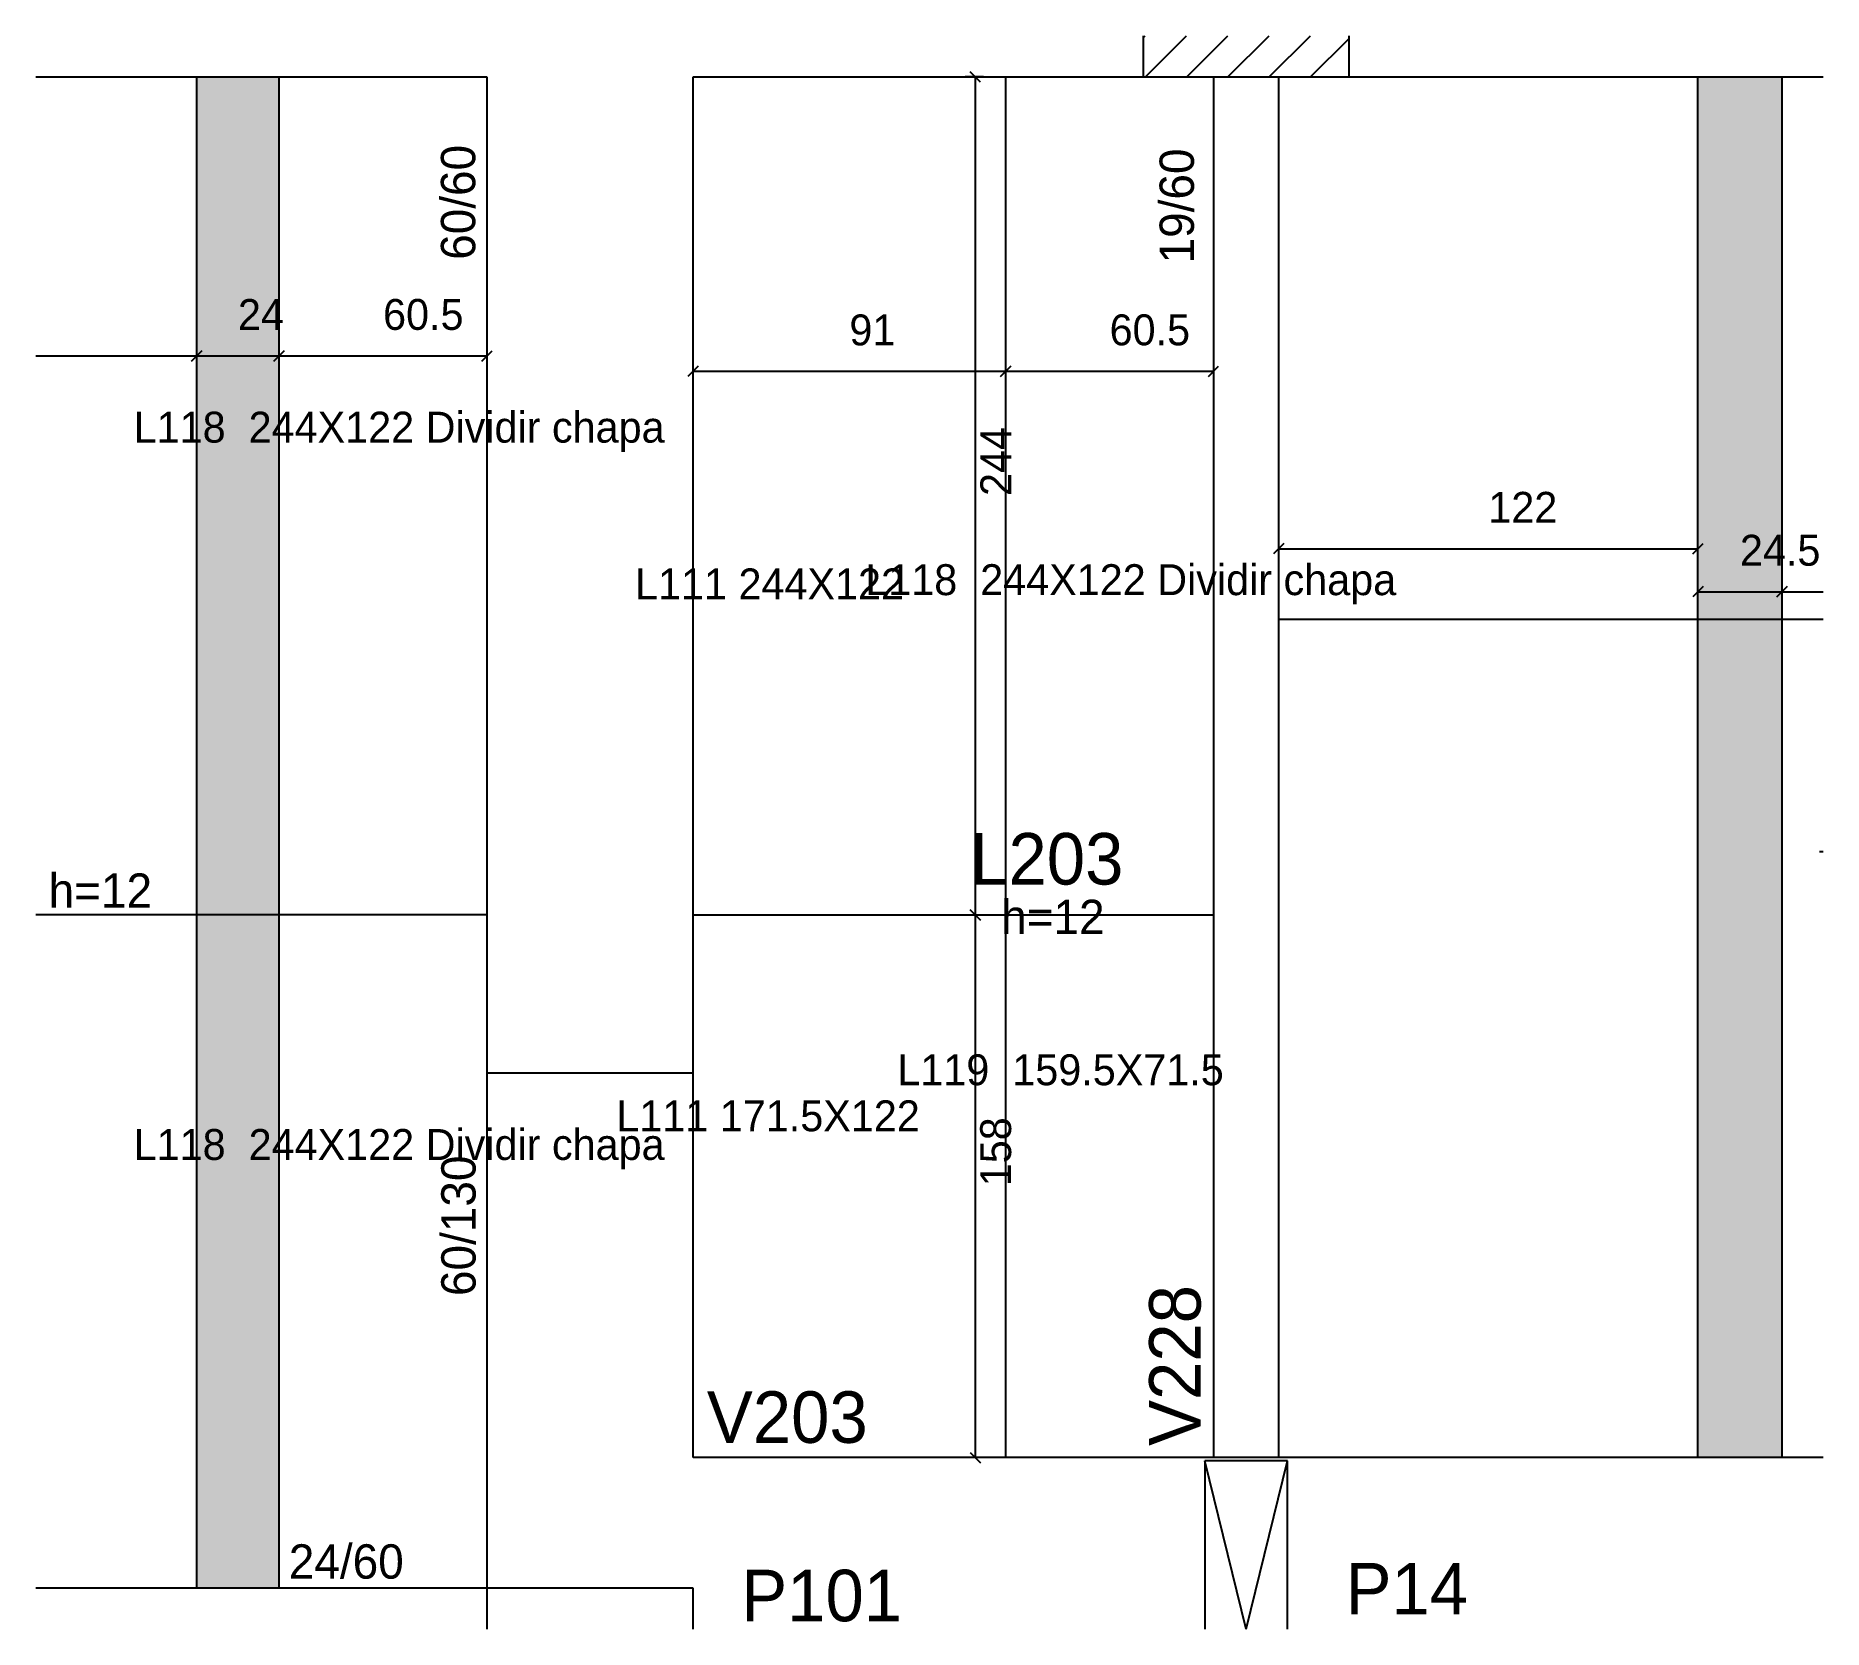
# Model space of a CAD drawing. Header units: metres. Extents: x 4143 to 4663, y 2429 to 2893.
import ezdxf

# ---------------------------------------------------------------- set-up
doc = ezdxf.new("R2010")
doc.units = ezdxf.units.M
for name, color, linetype in [('1', 7, 'Continuous'), ('3', 7, 'Continuous'), ('4', 7, 'Continuous'), ('7', 7, 'Continuous'), ('AUX00', 7, 'Continuous'), ('Hachura', 7, 'Continuous'), ('Painéis', 7, 'Continuous')]:
    doc.layers.add(name, color=color, linetype=linetype)

msp = doc.modelspace()

# ---------------------------------------------------------------- hatches: boundary and pattern name
at = {"layer": 'Hachura'}
h = msp.add_hatch(color=7, dxfattribs=at)
h.dxf.hatch_style = 1
h.paths.add_polyline_path([(4189.36, 2440.58), (4213.36, 2440.58), (4213.36, 2880.58), (4189.36, 2880.58), (4189.36, 2440.58)])
h = msp.add_hatch(color=7, dxfattribs=at)
h.dxf.hatch_style = 1
h.paths.add_polyline_path([(4650.86, 2880.58), (4626.36, 2880.58), (4626.36, 2478.58), (4650.86, 2478.58), (4650.86, 2880.58)])

# ---------------------------------------------------------------- linework, layer by layer
at = {"layer": '1', "color": 1, "lineweight": 25}
for q in [(4482.86, 2477.58), (4506.86, 2477.58)]:
    msp.add_line((4494.86, 2428.58), q, dxfattribs=at)
at = {"layer": '3', "color": 3, "lineweight": 25}
for p, q in [((4464.86, 2891.94), (4465.51, 2892.58)), ((4465.53, 2880.58), (4477.53, 2892.58)), ((4477.55, 2880.58), (4489.55, 2892.58)), ((4489.57, 2880.58), (4501.57, 2892.58)), ((4501.59, 2880.58), (4513.59, 2892.58)), ((4513.61, 2880.58), (4524.86, 2891.83)), ((4662.86, 2654.99), (4661.78, 2654.99)), ((4273.86, 2590.58), (4333.86, 2590.58))]:
    msp.add_line(p, q, dxfattribs=at)
for points in [[(4142.5, 2880.58), (4273.86, 2880.58)], [(4273.86, 2880.58), (4273.86, 2578.58)], [(4333.86, 2880.58), (4464.86, 2880.58)], [(4333.86, 2578.58), (4333.86, 2880.58)], [(4485.36, 2880.58), (4485.36, 2478.58)], [(4504.36, 2478.58), (4504.36, 2880.58)], [(4524.86, 2880.58), (4662.86, 2880.58)], [(4273.86, 2578.58), (4273.86, 2440.58)], [(4333.86, 2478.58), (4333.86, 2578.58)], [(4485.36, 2478.58), (4333.86, 2478.58)], [(4504.36, 2478.58), (4485.36, 2478.58)], [(4662.86, 2478.58), (4504.36, 2478.58)], [(4273.86, 2440.58), (4142.5, 2440.58)]]:
    msp.add_lwpolyline(points, dxfattribs=at)
at = {"layer": '7', "color": 7, "lineweight": 25}
for points in [[(4464.86, 2892.58), (4464.86, 2880.58)], [(4524.86, 2880.58), (4524.86, 2892.58)], [(4464.86, 2880.58), (4524.86, 2880.58)], [(4506.86, 2477.58), (4482.86, 2477.58)], [(4482.86, 2477.58), (4482.86, 2428.58)], [(4506.86, 2428.58), (4506.86, 2477.58)], [(4333.86, 2440.58), (4273.86, 2440.58)], [(4273.86, 2440.58), (4273.86, 2428.58)], [(4333.86, 2428.58), (4333.86, 2440.58)]]:
    msp.add_lwpolyline(points, dxfattribs=at)
at = {"layer": 'Painéis', "color": 200, "lineweight": 25}
for p, q in [((4189.36, 2440.58), (4189.36, 2880.58)), ((4213.36, 2440.58), (4213.36, 2880.58)), ((4424.86, 2478.58), (4424.86, 2880.58)), ((4626.36, 2478.58), (4626.36, 2880.58)), ((4650.86, 2478.58), (4650.86, 2880.58)), ((4662.86, 2722.58), (4504.36, 2722.58)), ((4273.86, 2636.58), (4142.5, 2636.58)), ((4333.86, 2636.58), (4485.36, 2636.58))]:
    msp.add_line(p, q, dxfattribs=at)
at = {"layer": 'Painéis', "color": 4, "lineweight": 25}
for p, q in [((4418.36, 2880.58), (4413.06, 2880.58)), ((4416.06, 2636.58), (4416.06, 2880.58)), ((4142.5, 2799.34), (4189.36, 2799.34)), ((4189.36, 2799.34), (4213.36, 2799.34)), ((4213.36, 2799.34), (4273.86, 2799.34)), ((4424.86, 2794.85), (4333.86, 2794.85)), ((4485.36, 2794.85), (4424.86, 2794.85)), ((4504.36, 2743.21), (4626.36, 2743.21)), ((4626.36, 2733.67), (4626.36, 2746.21)), ((4626.36, 2730.67), (4650.86, 2730.67)), ((4650.86, 2730.67), (4662.86, 2730.67)), ((4416.06, 2478.58), (4416.06, 2636.58))]:
    msp.add_line(p, q, dxfattribs=at)
at = {"layer": 'Painéis', "color": 0, "lineweight": 25}
for p, q in [((4417.56, 2879.08), (4414.56, 2882.08)), ((4187.86, 2797.84), (4190.86, 2800.84)), ((4190.86, 2800.84), (4187.86, 2797.84)), ((4211.86, 2797.84), (4214.86, 2800.84)), ((4214.86, 2800.84), (4211.86, 2797.84)), ((4272.36, 2797.84), (4275.36, 2800.84)), ((4335.36, 2796.35), (4332.36, 2793.35)), ((4426.36, 2796.35), (4423.36, 2793.35)), ((4423.36, 2793.35), (4426.36, 2796.35)), ((4483.86, 2793.35), (4486.86, 2796.35)), ((4505.86, 2744.71), (4502.86, 2741.71)), ((4624.86, 2741.71), (4627.86, 2744.71)), ((4627.86, 2732.17), (4624.86, 2729.17)), ((4649.36, 2729.17), (4652.36, 2732.17)), ((4652.36, 2732.17), (4649.36, 2729.17)), ((4417.56, 2635.08), (4414.56, 2638.08)), ((4414.56, 2638.08), (4417.56, 2635.08)), ((4414.56, 2480.08), (4417.56, 2477.08))]:
    msp.add_line(p, q, dxfattribs=at)

# ---------------------------------------------------------------- texts
at = {"layer": '3', "color": 3, "lineweight": 25}
for s, p in [('60/60', (4270.45, 2827.34)), ('19/60', (4479.66, 2826.29)), ('60/130', (4270.55, 2525.62))]:
    msp.add_text(s, height=10, rotation=90, dxfattribs=at).set_placement(p)
for s, p in [('h=12', (4146.25, 2638.67)), ('h=12', (4423.53, 2631.01)), ('24/60', (4216.17, 2443.32))]:
    msp.add_text(s, height=10, dxfattribs=at).set_placement(p)
at = {"layer": '4', "color": 4, "lineweight": 25}
for s, p in [('L203', (4414.51, 2645.43)), ('V203', (4337.86, 2482.86)), ('P101', (4347.87, 2430.91)), ('P14', (4523.8, 2432.9))]:
    msp.add_text(s, height=15, dxfattribs=at).set_placement(p)
msp.add_text('V228', height=15, rotation=90, dxfattribs=at).set_placement((4481.61, 2481.97))
at = {"layer": 'AUX00', "color": 7, "lineweight": 25}
for s, p in [('L118 ^J244X122^JDividir chapa', (4171.01, 2774.11)), ('L111^J244X122', (4316.96, 2728.46)), ('L118 ^J244X122^JDividir chapa', (4383.98, 2729.7)), ('L119 ^J159.5X71.5', (4393.32, 2586.99)), ('L111^J171.5X122', (4311.52, 2573.59)), ('L118 ^J244X122^JDividir chapa', (4171.01, 2565.24))]:
    msp.add_text(s, height=9, dxfattribs=at).set_placement(p)
at = {"layer": 'Painéis', "color": 240, "lineweight": 25}
for s, p in [('24', (4201.36, 2806.91)), ('60.5', (4243.61, 2806.94)), ('91', (4379.36, 2802.43)), ('60.5', (4455.11, 2802.45)), ('122', (4565.36, 2750.76)), ('24.5', (4638.61, 2738.27))]:
    msp.add_text(s, height=9, dxfattribs=at).set_placement(p)
for s, p in [('244', (4426.49, 2758.58)), ('158', (4426.44, 2557.58))]:
    msp.add_text(s, height=9, rotation=90, dxfattribs=at).set_placement(p)

doc.saveas('drawing.dxf')
